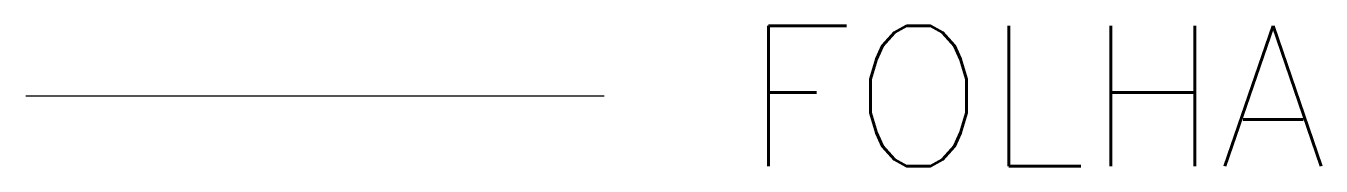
# Model space of a CAD drawing. Header units: millimetres. Extents: x 210 to 228.5, y 184 to 186.
import ezdxf
from ezdxf.enums import TextEntityAlignment as Align

# ---------------------------------------------------------------- set-up
doc = ezdxf.new("R2010")
doc.units = ezdxf.units.MM
doc.header["$MEASUREMENT"] = 0
doc.layers.get('0').update_dxf_attribs({"linetype": 'CONTINUOUS'})
doc.styles.add('ROMANS', font='romans')

msp = doc.modelspace()

# ---------------------------------------------------------------- linework, layer by layer
at = {"color": 7}
msp.add_line((210.014, 185), (218.264, 185), dxfattribs=at)

# ---------------------------------------------------------------- texts
at = {"color": 7, "linetype": 'Continuous', "style": 'ROMANS'}
msp.add_attdef('FOLHA', text='', height=2, dxfattribs=at).set_placement((220.264, 185), align=Align.MIDDLE_LEFT)

doc.saveas('drawing.dxf')
